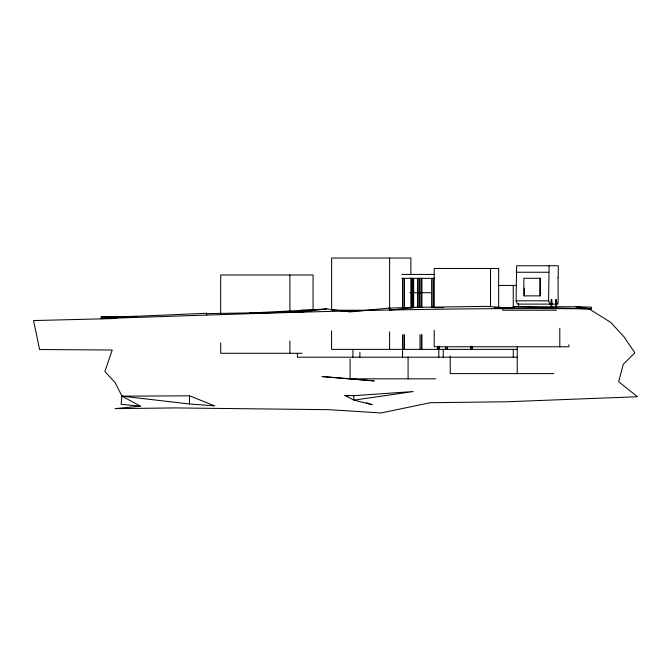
<?xml version="1.0" encoding="UTF-8"?>
<svg xmlns="http://www.w3.org/2000/svg" width="671" height="671" viewBox="0 0 671 671"><rect width="100%" height="100%" fill="white"/><g stroke="black" fill="none" stroke-linecap="round" stroke-linejoin="round"><path stroke-width="1.01" d="M518.591 303.804L518.691 306.84M552.015 304.106L551.788 299.484L551.226 299.484L550.908 304.106L517.391 304.106L516.091 300.826L516.636 265.758L558.314 265.758L558.188 277.341M524.345 295.861L524.387 288.169M549.859 304.106L548.568 300.826L549.113 265.758M189.541 395.831L214.795 405.871L189.465 403.976L189.541 395.831L122.005 396.15L115.11 382.587L104.852 371.508L112.225 350.027L39.614 349.524L33.55 320.562L112.485 318.591L120.134 316.989L101.212 316.997L101.044 318.608C264.416 313.147 427.863 307.041 591.352 308.912L591.445 307.125L575.852 306.756L514.38 306.781L507.091 308.492L514.187 308.375L514.38 306.781L591.352 308.912L575.852 306.756L582.688 307.57M206.584 313.282L206.517 315.11L206.584 313.282L136.607 316.293L101.044 318.608M514.187 308.375L486.945 306.379L417.354 307.335L388.819 308.098L349.935 311.914L326.651 308.92L301.363 310.421L301.271 312.04L249.973 313.097M518.431 304.106L518.473 303.527M551.772 307.108L551.47 299.828L551.159 306.84M556.444 307.108L556.184 299.836L555.84 306.84M122.005 396.15L121.074 404.286L140.382 406.198L122.005 396.15L189.465 403.976M417.354 307.335L389.926 310.069L390.254 308.4M326.651 308.92L301.271 312.04L206.962 313.609M140.382 406.198L115.009 408.639L175.005 407.918L328.983 409.679L381.103 412.967L430.237 402.709L506.605 401.77L637.45 396.737L618.696 381.715L623.242 364.37L634.816 352.787L624.189 337.035L610.694 322.323L588.484 308.509M353.701 395.689L413.168 391.562L353.936 400.142L344.944 395.412L353.701 395.689L353.936 400.142L372.279 404.73L366.416 402.734M249.914 313.013L301.363 310.421M101.212 316.997L136.607 316.293M516.234 272.25L548.71 272.25M401.946 274.431L434.774 274.431M401.946 278.348L434.774 278.348M498.377 285.435L516.385 285.435M409.931 292.699L431.554 292.699M516.091 300.826L548.568 300.826M551.394 304.106L555.588 304.106L555.898 299.484L556.46 299.484L556.695 304.106M555.781 304.106L557.878 304.106L557.937 303.544A12.279 1.174 90 0 0 558.155 300.264L558.054 277.341M443.581 307.62L434.196 307.62L434.196 268.475L498.645 268.475L498.645 307.62M494.577 307.62L514.12 307.62M300.574 310.228L314.179 310.228M331.575 310.228L373.864 310.228M556.502 310.228L502.747 310.228L502.747 308.492M517.257 349.381L331.575 349.381L331.575 330.837M302.109 353.298L220.709 353.298L220.709 342.99M517.257 357.207L297.429 357.207L297.429 353.298M553.877 373.604L450.224 373.604L450.224 356.175M435.697 378.83L350.086 378.83L350.086 359.111M344.944 395.412L347.872 396.41M388.819 308.098L389.926 310.069M568.865 344.709L568.865 346.773L434.196 346.773L434.196 330.283M559.799 328.228L559.799 346.773M539.861 278.289L539.861 295.861M517.24 346.949L517.24 373.604M513.273 349.381L513.273 357.207M513.256 285.435L513.256 307.989M490.518 268.475L490.518 306.588M472.409 346.244L472.409 349.381M471.839 346.244L471.839 349.381M470.472 346.244L470.472 349.381M447.549 347.293L447.549 349.381M446.978 347.293L446.978 349.381M445.611 347.293L445.611 349.381M443.254 349.381L443.254 357.207M439.388 346.244L439.388 349.381M438.817 346.244L438.817 357.207M437.45 346.244L437.45 349.381M433.567 278.348L433.567 307.595M433.005 278.348L433.005 307.595M431.638 278.348L431.638 307.595M421.925 278.348L421.925 307.595M421.925 334.754L421.925 349.381M421.354 278.348L421.354 307.595M421.354 334.754L421.354 349.381M419.987 278.348L419.987 307.595M419.987 334.754L419.987 349.381M419.417 278.348L419.417 307.595M418.855 278.348L418.855 307.595M417.488 278.348L417.488 307.595M413.646 278.348L413.646 307.595M413.076 278.348L413.076 307.595M412.279 278.348L412.279 307.595M411.709 278.348L411.709 307.595M410.878 274.733L410.878 258.033L331.633 258.033L331.633 309.188M410.878 277.869L410.878 308.14M408.094 357.039L408.094 378.83M404.47 278.348L404.47 308.643M404.47 334.754L404.47 349.381M403.9 278.348L403.9 308.643M403.9 334.754L403.9 349.381M402.533 278.348L402.533 308.643M402.533 334.754L402.533 357.207M389.599 258.033L389.599 308.14M389.599 331.868L389.599 349.381M359.891 352.317L359.891 357.207M352.912 349.381L352.912 357.207M313.072 310.027L313.072 275.001L220.684 275.001L220.684 314.145M289.889 275.001L289.889 312.082M289.889 340.935L289.889 353.298M540.457 278.289L540.365 295.861L523.833 295.861L523.833 278.289L540.457 278.289M374.049 380.893L322.147 376.557L374.049 380.893"/></g></svg>
